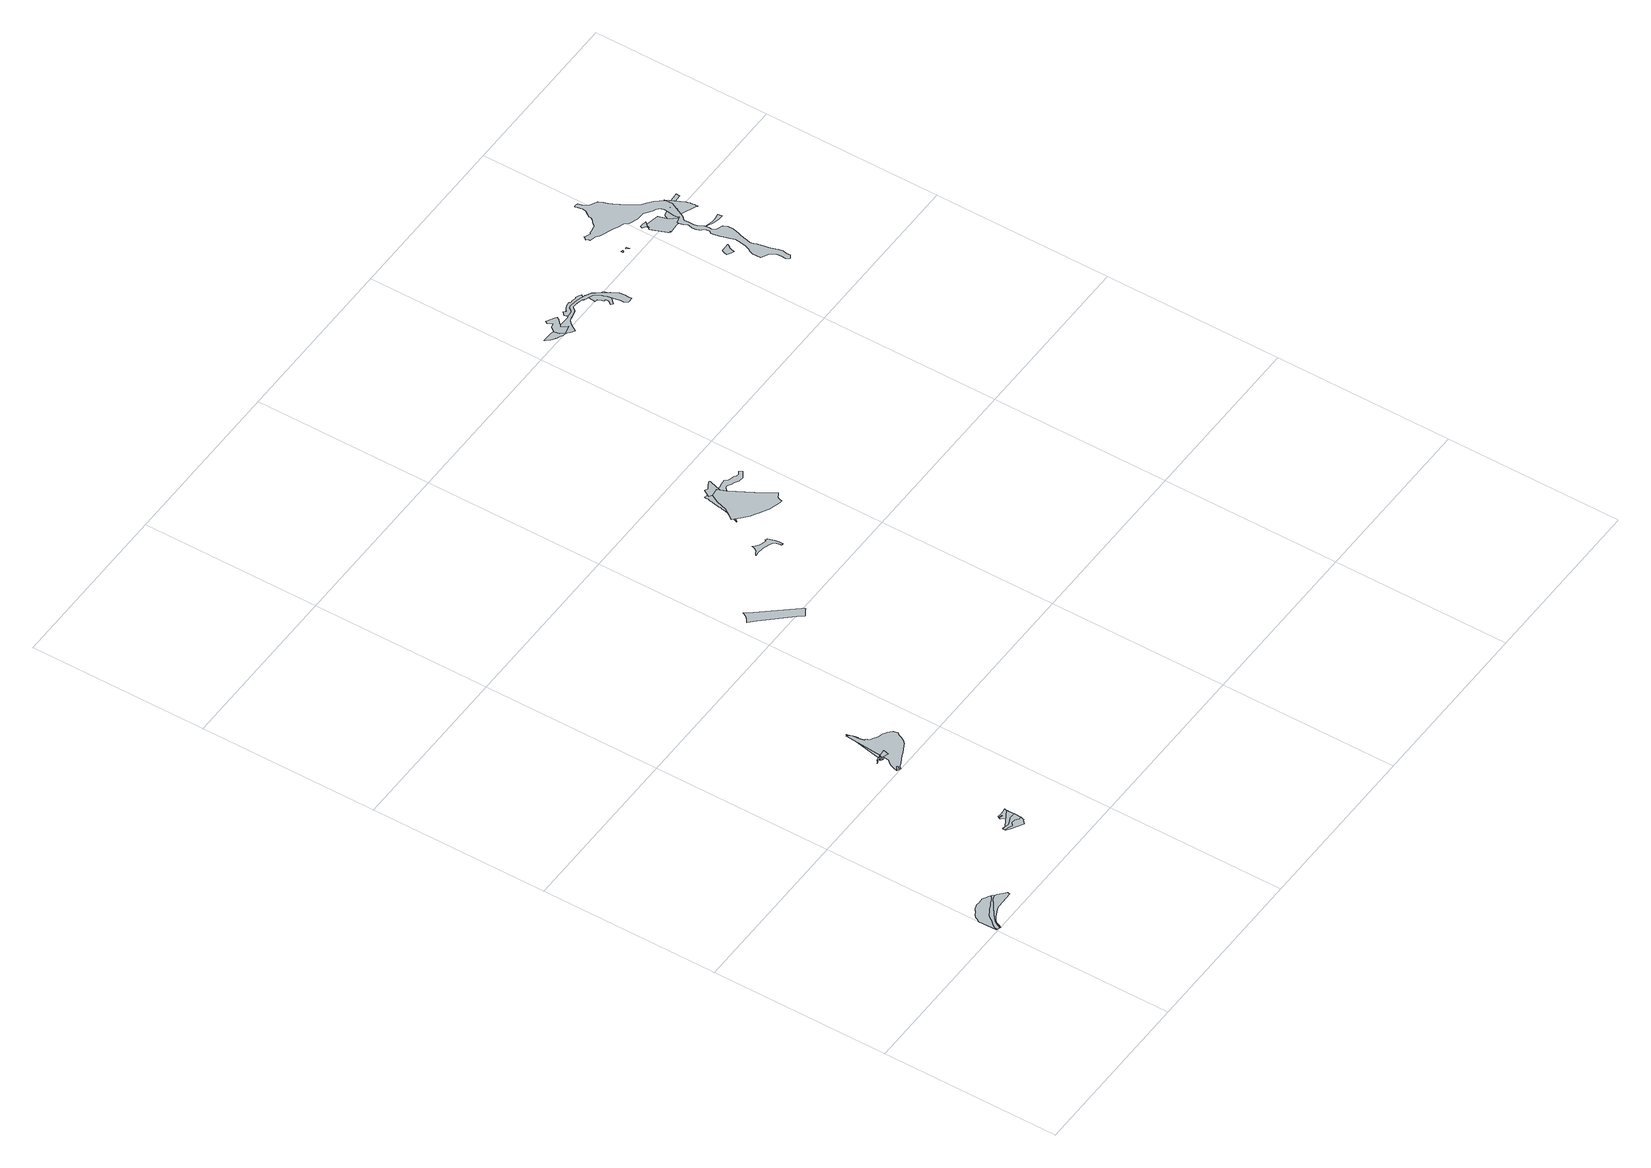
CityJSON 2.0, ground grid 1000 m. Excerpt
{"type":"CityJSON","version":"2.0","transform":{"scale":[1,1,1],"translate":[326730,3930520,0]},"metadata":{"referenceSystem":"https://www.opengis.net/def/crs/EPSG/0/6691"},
"CityObjects":{
"object1":{"type":"GenericCityObject","attributes":{"prefecture":"14","disasterType":"2","areaType":"2","zoneNumber":82011,"zoneName":"下駄沢","status":"0"},"geometry":[{"type":"MultiSurface","lod":"1","boundaries":[[[0,1,2,3,4,5,6,7,8,9,10,11,12,13,14,15,16,17,18,19,20,21,22,23,24,25,26,27,28,29]]]}]},
"object2":{"type":"GenericCityObject","attributes":{"prefecture":"14","disasterType":"2","areaType":"1","zoneNumber":82011,"zoneName":"下駄沢","status":"0"},"geometry":[{"type":"MultiSurface","lod":"1","boundaries":[[[30,31,32,33,34,35,36,29,0,1,37,38,39,40,41,42,43,44,45,46,47,48,49,50,51,52,53,54,55,56,57,58,59,60,61,62,63,64,65,66,67,68,69,70,71,72,73,74,75,76,77,78,79,80,81,82,83,84]]]}]},
"object3":{"type":"GenericCityObject","attributes":{"prefecture":"14","disasterType":"2","areaType":"2","zoneNumber":82012,"zoneName":"山上沢","status":"0"},"geometry":[{"type":"MultiSurface","lod":"1","boundaries":[[[85,86,87,88,89,90,91,92,93,94,95,96,97,98,99,100,101,102]]]}]},
"object4":{"type":"GenericCityObject","attributes":{"prefecture":"14","disasterType":"2","areaType":"1","zoneNumber":82012,"zoneName":"山上沢","status":"0"},"geometry":[{"type":"MultiSurface","lod":"1","boundaries":[[[103,104,105,106,107,108,109,110,111,112,113,114,115,102,85,86,116,117,118,119,120,121,122]]]}]},
"object5":{"type":"GenericCityObject","attributes":{"prefecture":"14","disasterType":"2","areaType":"2","zoneNumber":82971,"zoneName":"長者舎","status":"0"},"geometry":[{"type":"MultiSurface","lod":"1","boundaries":[[[123,124,125,126,127]]]}]},
"object6":{"type":"GenericCityObject","attributes":{"prefecture":"14","disasterType":"2","areaType":"1","zoneNumber":82971,"zoneName":"長者舎","status":"0"},"geometry":[{"type":"MultiSurface","lod":"1","boundaries":[[[86,116,128,129,130,131,132,133,134,135,136,137,138,139,140,115,102,141,142,85]]]}]},
"object7":{"type":"GenericCityObject","attributes":{"prefecture":"14","disasterType":"2","areaType":"2","zoneNumber":"82972-2","zoneName":"立石沢2","status":"0"},"geometry":[{"type":"MultiSurface","lod":"1","boundaries":[[[143,144,145,146,147,148,149]]]}]},
"object8":{"type":"GenericCityObject","attributes":{"prefecture":"14","disasterType":"2","areaType":"2","zoneNumber":"82972-1","zoneName":"立石沢1","status":"0"},"geometry":[{"type":"MultiSurface","lod":"1","boundaries":[[[150,151,152,153,154,155,156]]]}]},
"object9":{"type":"GenericCityObject","attributes":{"prefecture":"14","disasterType":"1","areaType":"1","zoneNumber":"151-H24-47024","zoneName":"青根24","status":"0"},"geometry":[{"type":"MultiSurface","lod":"1","boundaries":[[[157,158,159,160,161,162,163,164,165,166,167,168,169,170,171,172,173]]]}]},
"object10":{"type":"GenericCityObject","attributes":{"prefecture":"14","disasterType":"2","areaType":"1","zoneNumber":"82972-2","zoneName":"立石沢2","status":"0"},"geometry":[{"type":"MultiSurface","lod":"1","boundaries":[[[174,175,176,177,178,179,180,181,182,183,184,185,186,187,188,189,190,191,192,193,194,195,196,197,198,199,200,201,202,203,204,205,206,207,208,209,210,211,212,213,214,215,216,217,218,219,220]]]}]},
"object11":{"type":"GenericCityObject","attributes":{"prefecture":"14","disasterType":"2","areaType":"1","zoneNumber":"82972-1","zoneName":"立石沢1","status":"0"},"geometry":[{"type":"MultiSurface","lod":"1","boundaries":[[[221,178,222,179,223,180,224,225,226,182,183,184,227,228,186,229,187,188,189,230,231,232,233,234,235,236,237,238,239,240,241,242,243,244,245,246,247,248,249,250,251,220,252,174,175,176,177]]]}]},
"object12":{"type":"GenericCityObject","attributes":{"prefecture":"14","disasterType":"1","areaType":"1","zoneNumber":"151-H24-47023","zoneName":"青根23","status":"0"},"geometry":[{"type":"MultiSurface","lod":"1","boundaries":[[[253,254,255,256,257,258,259,260,261,262,263,264,265,266,267,268,269,270]]]}]},
"object13":{"type":"GenericCityObject","attributes":{"prefecture":"14","disasterType":"2","areaType":"1","zoneNumber":82982,"zoneName":"エビラ沢","status":"0"},"geometry":[{"type":"MultiSurface","lod":"1","boundaries":[[[271,272,273,274,275,276,277,278,279,280,281,282,283,284,285,286,287,288,289,290,291,292,293,294,295,296,297,298,299,300,301,302,303,304,305,306]]]}]},
"object14":{"type":"GenericCityObject","attributes":{"prefecture":"14","disasterType":"2","areaType":"2","zoneNumber":82982,"zoneName":"エビラ沢","status":"0"},"geometry":[{"type":"MultiSurface","lod":"1","boundaries":[[[307,308,309,310,311,312,313,314,315,316,317,318,319,320,321,322,323,324,325,289,290,291,292,293,294,295,296]]]}]},
"object15":{"type":"GenericCityObject","attributes":{"prefecture":"14","disasterType":"1","areaType":"1","zoneNumber":"151-H24-47022","zoneName":"青根22","status":"0"},"geometry":[{"type":"MultiSurface","lod":"1","boundaries":[[[326,327,328,329,330,331,332,333,334,335,336,337,338,339,340,341,342,343,344,345,346,347,348,349,350,351,352,353,354,355]]]}]},
"object16":{"type":"GenericCityObject","attributes":{"prefecture":"14","disasterType":"1","areaType":"1","zoneNumber":"151-H24-47022","zoneName":"青根22","status":"0"},"geometry":[{"type":"MultiSurface","lod":"1","boundaries":[[[356,357,358,359,360,361,362,363,364,365,366,367,368,369,370]]]}]},
"object17":{"type":"GenericCityObject","attributes":{"prefecture":"14","disasterType":"2","areaType":"1","zoneNumber":82013,"zoneName":"袖平沢","status":"0"},"geometry":[{"type":"MultiSurface","lod":"1","boundaries":[[[371,372,373,374,375,376,377,378,379,380,381,382,383,384,385,386,387,388,389,390,391,392,393,394,395,396,397,398,399,400,401,402,403,404,405,406,407,408,409,410,411,412,413,414,415,416,417]]]}]},
"object18":{"type":"GenericCityObject","attributes":{"prefecture":"14","disasterType":"2","areaType":"2","zoneNumber":82013,"zoneName":"袖平沢","status":"0"},"geometry":[{"type":"MultiSurface","lod":"1","boundaries":[[[418,419,420,421,422,423,374,424,425,426,427,428,429,430,382,431,432,433,434,435,436,389,437,438,439,440,441,442,396,397,398,399,400,401,402,403,404,405,406,407,443]]]}]},
"object19":{"type":"GenericCityObject","attributes":{"prefecture":"14","disasterType":"1","areaType":"1","zoneNumber":"151-H24-47021","zoneName":"青根21","status":"0"},"geometry":[{"type":"MultiSurface","lod":"1","boundaries":[[[444,445,446,447,448,449,450,451,452,453,454,455,456,457,458,459,460,461,462,463,464,465]]]}]},
"object20":{"type":"GenericCityObject","attributes":{"prefecture":"14","disasterType":"2","areaType":"1","zoneNumber":82323,"zoneName":"音久和沢","status":"0"},"geometry":[{"type":"MultiSurface","lod":"1","boundaries":[[[466,467,468,469,470,471,472,473,474,475,476,477,478,479,480,481,482,483,484,485,486,487,488,489,490,491,492,493,494,495,496,497,498,499,500,501,502,503,504,505,506,507,508,509,510,511,512,513,514,515,516,517,518,519,520,521,522,523,524,525,526,527,528,529,530,531,532,533,534,535,536,537,538,539,540,541,542,543,544,545,546,547,548,549]]]}]},
"object21":{"type":"GenericCityObject","attributes":{"prefecture":"14","disasterType":"1","areaType":"1","zoneNumber":"151-H24-47021","zoneName":"青根21","status":"0"},"geometry":[{"type":"MultiSurface","lod":"1","boundaries":[[[550,551,552,553,554,555,556,557,558,559,560,561,562,563,564,565,566,567,568,569,570,571,572,573,574,575,576,577,578,579,580,581,582,583]]]}]},
"object22":{"type":"GenericCityObject","attributes":{"prefecture":"14","disasterType":"1","areaType":"1","zoneNumber":"151-H24-47021","zoneName":"青根21","status":"0"},"geometry":[{"type":"MultiSurface","lod":"1","boundaries":[[[584,585,586,587,588,589,502,590,591,592,593,594,595,596,597,598,599,600,601,602,603,604,605,606,607]]]}]},
"object23":{"type":"GenericCityObject","attributes":{"prefecture":"14","disasterType":"2","areaType":"2","zoneNumber":82974,"zoneName":"音久和2","status":"0"},"geometry":[{"type":"MultiSurface","lod":"1","boundaries":[[[608,609,610,611,612]]]}]},
"object24":{"type":"GenericCityObject","attributes":{"prefecture":"14","disasterType":"2","areaType":"2","zoneNumber":82973,"zoneName":"音久和1","status":"0"},"geometry":[{"type":"MultiSurface","lod":"1","boundaries":[[[613,614,615,616]]]}]},
"object25":{"type":"GenericCityObject","attributes":{"prefecture":"14","disasterType":"2","areaType":"1","zoneNumber":82014,"zoneName":"此の間沢","status":"0"},"geometry":[{"type":"MultiSurface","lod":"1","boundaries":[[[617,618,619,620,621,622,623,624,625,626,627,628,629,630,631,632,633,634,635,636,637,638,639,640,641,642,643,644,645,646,647,648,649,650,651,652,653,654,655,656,657,658,659,660,661,662,663,664,665,666,667,668,669,670,671,672,673,674,675,676,677,678,679,680,681,682,683,684,685,686,687,688,689,690,691,692,693,694,695,696,697,698,699,700,701,702,703,704,705,706,707,708,709,710,711,712,713,714,715,716,717,718,719,720,721,722,723,724,725,726,727,728,729,730,731,732,733,734,735,736,737,738,739,740,741,742,743,744,745,746,747,748,749,750,751,752,753,754,755,756,757,758,759,760,761,762,763,764,765,766,767,768,769,770,771,772,773,774,775]]]}]},
"object26":{"type":"GenericCityObject","attributes":{"prefecture":"14","disasterType":"1","areaType":"1","zoneNumber":"151-H24-47018","zoneName":"青根18","status":"0"},"geometry":[{"type":"MultiSurface","lod":"1","boundaries":[[[776,777,778,779,780,781,782,783,784,785,786,787,788,789,790,791,792]]]}]},
"object27":{"type":"GenericCityObject","attributes":{"prefecture":"14","disasterType":"2","areaType":"2","zoneNumber":82014,"zoneName":"此の間沢","status":"0"},"geometry":[{"type":"MultiSurface","lod":"1","boundaries":[[[793,794,795,796,797,798,799,800,801,802,803,804,805,806,807,808,809,810,661,662,811,664,812,813,814,815,816,817,818,819,820,821,822,823,824,825,826,827,828,829,830,831,832,833,834,835,836,837,838,839,840,841,842,843,844,845,846,847,848,849,850,851,852,853,854,855,856,857,858,859,860,861,862,863,864,865,866,867,868,869,870,871,872,873,874,875,876,877,878,879,880,881,882,883,884,885,886,887,888,889,890,891,892,893,894,895,896,897,734,898,899,900,901,902,903,904,905,906,907,908,909,910,911,912,913,761,762,763,764,765,766,767,768,914,915]]]}]},
"object28":{"type":"GenericCityObject","attributes":{"prefecture":"14","disasterType":"1","areaType":"1","zoneNumber":"151-H24-47019","zoneName":"青根19","status":"0"},"geometry":[{"type":"MultiSurface","lod":"1","boundaries":[[[916,917,918,919,920,921,922,923,924,925,926,927,928,929,930,931,932,933,934,935,936,937]]]}]},
"object29":{"type":"GenericCityObject","attributes":{"prefecture":"14","disasterType":"1","areaType":"1","zoneNumber":"151-H24-47019","zoneName":"青根19","status":"0"},"geometry":[{"type":"MultiSurface","lod":"1","boundaries":[[[938,939,940,941,942,943,944,945,946,947,948,949,950]]]}]},
"object30":{"type":"GenericCityObject","attributes":{"prefecture":"14","disasterType":"1","areaType":"1","zoneNumber":"151-H24-47019","zoneName":"青根19","status":"0"},"geometry":[{"type":"MultiSurface","lod":"1","boundaries":[[[951,952,953,954,955,956,957,958,959,960,961,962,963,964,965,966,967,968,969,970,971,972,973,974,975,976,977,978,979,980,981,982,983,984,985,986,987,988,989,990,991,992,993,994]]]}]},
"object31":{"type":"GenericCityObject","attributes":{"prefecture":"14","disasterType":"1","areaType":"1","zoneNumber":"151-H24-47017","zoneName":"青根17","status":"0"},"geometry":[{"type":"MultiSurface","lod":"1","boundaries":[[[995,996,997,998,999,1000,1001,1002,1003,1004,1005]]]}]},
"object32":{"type":"GenericCityObject","attributes":{"prefecture":"14","disasterType":"1","areaType":"1","zoneNumber":"151-H24-47019","zoneName":"青根19","status":"0"},"geometry":[{"type":"MultiSurface","lod":"1","boundaries":[[[1006,1007,1008,1009,1010,1011,1012,1013,1014,1015,1016,1017,1018,1019,1020,1021,1022,1023,1024,666]]]}]},
"object33":{"type":"GenericCityObject","attributes":{"prefecture":"14","disasterType":"2","areaType":"1","zoneNumber":82015,"zoneName":"ソノ沢","status":"0"},"geometry":[{"type":"MultiSurface","lod":"1","boundaries":[[[1025,1026,1027,1028,1029,1030,1031,1032,1033,1034,1035,1036,1037,1038,1039,1040,1041,1042,1043,1044,1045,1046,1047,1048,1049,1050,1051,1052,1053,1054,1055,1056,1057,1058,1059,1060,1061,1062,1063,1064,1065,1066,1067,1068,1069]]]}]},
"object34":{"type":"GenericCityObject","attributes":{"prefecture":"14","disasterType":"2","areaType":"2","zoneNumber":82015,"zoneName":"ソノ沢","status":"0"},"geometry":[{"type":"MultiSurface","lod":"1","boundaries":[[[1070,1071,1072,1073,1074,1075,1076,1077,1078,1079,1080,1081,1044,1045,1046,1047,1048,1049,1050,1051,1052,1053,1054,1055,1056,1057,1058,1059,1060,1082]]]}]}
},
"vertices":[
[187,154,0],[185,156,0],[184,157,0],[177,150,0],[160,140,0],[141,132,0],[124,122,0],[105,115,0],[89,104,0],[69,93,0],[55,79,0],[44,61,0],[28,46,0],[15,30,0],[10,9,0],[17,6,0],[26,3,0],[34,20,0],[43,38,0],[54,52,0],[68,65,0],[83,78,0],[98,87,0],[114,99,0],[131,111,0],[148,121,0],[163,134,0],[181,144,0],[196,145,0],[191,151,0],
[217,127,0],[215,127,0],[214,129,0],[213,131,0],[206,138,0],[202,141,0],[201,141,0],[181,159,0],[177,162,0],[173,165,0],[162,171,0],[149,178,0],[145,180,0],[141,181,0],[136,182,0],[131,183,0],[112,181,0],[100,182,0],[93,182,0],[66,174,0],[61,171,0],[57,167,0],[52,163,0],[48,160,0],[43,157,0],[39,155,0],[35,153,0],[29,148,0],[24,144,0],[21,140,0],[17,137,0],[16,133,0],[14,128,0],[5,113,0],[3,110,0],[5,11,0],[30,1,0],[39,17,0],[46,36,0],[58,49,0],[74,59,0],[92,67,0],[124,82,0],[144,87,0],[245,89,0],[246,99,0],[247,102,0],[243,104,0],[242,105,0],[240,106,0],[238,108,0],[232,115,0],[231,115,0],[230,116,0],[218,127,0],
[709,355,0],[709,368,0],[709,370,0],[695,370,0],[675,371,0],[655,362,0],[635,352,0],[615,358,0],[595,360,0],[595,353,0],[595,347,0],[615,344,0],[634,333,0],[655,348,0],[675,345,0],[694,332,0],[708,332,0],[708,335,0],
[615,361,0],[595,363,0],[595,343,0],[614,331,0],[679,292,0],[680,293,0],[688,300,0],[696,308,0],[699,309,0],[702,311,0],[702,312,0],[704,321,0],[707,328,0],[709,374,0],[708,382,0],[709,389,0],[709,396,0],[709,402,0],[709,409,0],[709,413,0],
[646,417,0],[665,410,0],[667,415,0],[648,421,0],[647,419,0],
[709,383,0],[709,393,0],[709,401,0],[709,406,0],[709,411,0],[709,415,0],[709,423,0],[711,427,0],[693,425,0],[670,422,0],[651,426,0],[642,409,0],[706,326,0],[708,339,0],[708,349,0],
[650,1005,0],[662,1020,0],[664,1024,0],[660,1026,0],[656,1025,0],[641,1010,0],[648,1006,0],
[660,1111,0],[673,1126,0],[676,1134,0],[673,1136,0],[668,1130,0],[654,1116,0],[657,1113,0],
[666,1134,0],[660,1133,0],[652,1132,0],[642,1128,0],[633,1122,0],[624,1118,0],[630,1120,0],[634,1121,0],[640,1125,0],[642,1126,0],[644,1127,0],[646,1127,0],[649,1127,0],[651,1127,0],[661,1124,0],[708,1108,0],[716,1140,0],
[838,1184,0],[830,1192,0],[816,1200,0],[806,1205,0],[787,1210,0],[777,1214,0],[762,1223,0],[744,1235,0],[735,1243,0],[734,1245,0],[734,1249,0],[733,1252,0],[729,1256,0],[724,1253,0],[723,1254,0],[721,1260,0],[716,1282,0],[714,1320,0],[709,1334,0],[697,1347,0],[675,1084,0],[663,1069,0],[651,1052,0],[645,1037,0],[643,1034,0],[638,1012,0],[656,1001,0],[670,1015,0],[674,1017,0],[691,1025,0],[712,1035,0],[733,1045,0],[754,1054,0],[774,1064,0],[795,1074,0],[810,1081,0],[825,1099,0],[836,1117,0],[841,1130,0],[844,1136,0],[846,1139,0],[851,1143,0],[853,1147,0],[853,1149,0],[854,1156,0],[851,1165,0],[849,1171,0],
[800,1206,0],[786,1210,0],[764,1222,0],[759,1225,0],[754,1228,0],[744,1236,0],[733,1251,0],[730,1256,0],[726,1254,0],[722,1266,0],[718,1276,0],[716,1285,0],[718,1295,0],[716,1311,0],[714,1321,0],[711,1329,0],[710,1335,0],[706,1354,0],[666,1159,0],[663,1145,0],[661,1136,0],[651,1118,0],[663,1108,0],[685,1115,0],[694,1118,0],[707,1122,0],[729,1130,0],[751,1137,0],[773,1144,0],[795,1152,0],[849,1170,0],[841,1181,0],
[1293,1981,0],[1308,1989,0],[1307,1993,0],[1305,1998,0],[1299,2005,0],[1147,2189,0],[1123,2218,0],[1115,2227,0],[1106,2208,0],[1090,2192,0],[1072,2180,0],[1106,2143,0],[1254,1979,0],[1260,1973,0],[1260,1972,0],[1265,1965,0],[1265,1964,0],[1280,1973,0],
[1554,2384,0],[1569,2378,0],[1588,2371,0],[1595,2364,0],[1602,2342,0],[1602,2326,0],[1614,2323,0],[1614,2348,0],[1610,2370,0],[1600,2407,0],[1590,2411,0],[1589,2411,0],[1584,2404,0],[1563,2409,0],[1545,2416,0],[1528,2429,0],[1517,2441,0],[1517,2438,0],[1517,2435,0],[1516,2431,0],[1514,2427,0],[1513,2425,0],[1512,2423,0],[1511,2421,0],[1507,2413,0],[1498,2406,0],[1492,2404,0],[1491,2403,0],[1486,2401,0],[1485,2399,0],[1481,2396,0],[1480,2395,0],[1479,2394,0],[1476,2391,0],[1494,2394,0],[1535,2390,0],
[1520,2407,0],[1538,2398,0],[1557,2393,0],[1573,2384,0],[1589,2374,0],[1596,2364,0],[1602,2343,0],[1603,2326,0],[1606,2325,0],[1613,2323,0],[1612,2348,0],[1608,2363,0],[1605,2374,0],[1596,2387,0],[1581,2397,0],[1562,2407,0],[1544,2414,0],[1526,2424,0],[1517,2437,0],
[1858,2504,0],[1861,2515,0],[1868,2522,0],[1873,2524,0],[1879,2528,0],[1888,2533,0],[1884,2542,0],[1883,2543,0],[1827,2633,0],[1762,2754,0],[1742,2799,0],[1699,2794,0],[1674,2748,0],[1665,2714,0],[1656,2688,0],[1642,2666,0],[1624,2642,0],[1611,2627,0],[1647,2594,0],[1665,2577,0],[1685,2562,0],[1708,2547,0],[1725,2536,0],[1749,2523,0],[1775,2510,0],[1799,2502,0],[1832,2493,0],[1842,2491,0],[1852,2489,0],[1855,2494,0],
[1770,2856,0],[1771,2857,0],[1769,2859,0],[1746,2849,0],[1722,2835,0],[1705,2843,0],[1700,2835,0],[1693,2824,0],[1680,2805,0],[1702,2793,0],[1700,2767,0],[1711,2762,0],[1736,2743,0],[1750,2790,0],[1768,2848,0],
[1730,2739,0],[1760,2751,0],[1777,2768,0],[1784,2771,0],[1795,2768,0],[1812,2758,0],[1832,2752,0],[1851,2738,0],[1879,2736,0],[1899,2749,0],[1915,2761,0],[1904,2777,0],[1888,2766,0],[1869,2767,0],[1863,2775,0],[1848,2778,0],[1830,2786,0],[1815,2801,0],[1787,2799,0],[1763,2793,0],[1736,2806,0],[1665,2818,0],[1665,2813,0],[1665,2808,0],[1665,2806,0],[1666,2804,0],[1666,2801,0],[1666,2799,0],[1662,2782,0],[1659,2770,0],[1654,2749,0],[1651,2730,0],[1651,2725,0],[1650,2716,0],[1649,2711,0],[1647,2705,0],[1645,2700,0],[1645,2698,0],[1645,2693,0],[1642,2677,0],[1639,2666,0],[1637,2660,0],[1637,2657,0],[1635,2653,0],[1633,2649,0],[1627,2636,0],[1613,2594,0],
[1676,2702,0],[1701,2705,0],[1720,2740,0],[1738,2753,0],[1760,2752,0],[1776,2768,0],[1797,2771,0],[1813,2759,0],[1833,2753,0],[1851,2739,0],[1879,2737,0],[1898,2750,0],[1914,2762,0],[1888,2765,0],[1870,2766,0],[1863,2774,0],[1848,2777,0],[1829,2785,0],[1814,2799,0],[1763,2792,0],[1736,2805,0],[1713,2808,0],[1697,2804,0],[1685,2806,0],[1671,2804,0],[1656,2701,0],
[2255,4011,0],[2265,4013,0],[2252,4029,0],[2244,4039,0],[2240,4043,0],[2245,4048,0],[2253,4054,0],[2262,4067,0],[2280,4080,0],[2286,4094,0],[2278,4099,0],[2259,4111,0],[2233,4125,0],[2226,4111,0],[2237,4085,0],[2219,4080,0],[2205,4066,0],[2194,4051,0],[2204,4023,0],[2215,4007,0],[2221,4003,0],[2239,4007,0],
[2239,3983,0],[2245,3978,0],[2255,3973,0],[2257,3971,0],[2259,3969,0],[2286,4010,0],[2293,4020,0],[2301,4026,0],[2317,4033,0],[2333,4037,0],[2354,4040,0],[2372,4048,0],[2384,4064,0],[2389,4067,0],[2398,4068,0],[2417,4065,0],[2438,4062,0],[2452,4055,0],[2469,4044,0],[2490,4037,0],[2507,4031,0],[2519,4019,0],[2528,4002,0],[2533,3984,0],[2540,3965,0],[2545,3943,0],[2555,3897,0],[2554,3881,0],[2568,3859,0],[2593,3860,0],[2594,3881,0],[2596,3901,0],[2591,3931,0],[2587,3942,0],[2565,3974,0],[2553,3992,0],[2542,4010,0],[2530,4026,0],[2514,4044,0],[2494,4056,0],[2481,4061,0],[2461,4069,0],[2439,4075,0],[2420,4078,0],[2400,4081,0],[2384,4083,0],[2377,4080,0],[2371,4072,0],[2364,4062,0],[2353,4054,0],[2333,4053,0],[2323,4053,0],[2313,4048,0],[2266,4051,0],[2243,4053,0],[2220,4055,0],[2197,4056,0],[2174,4058,0],[2151,4059,0],[2122,4061,0],[2124,4058,0],[2126,4055,0],[2131,4049,0],[2137,4042,0],[2142,4037,0],[2144,4035,0],[2145,4034,0],[2146,4033,0],[2151,4029,0],[2156,4025,0],[2166,4020,0],[2166,4019,0],[2169,4017,0],[2170,4016,0],[2172,4016,0],[2174,4016,0],[2182,4012,0],[2187,4009,0],[2193,4006,0],[2196,4005,0],[2201,4003,0],[2209,4001,0],[2232,3992,0],[2237,3984,0],
[2406,4092,0],[2403,4099,0],[2384,4100,0],[2364,4091,0],[2351,4083,0],[2346,4077,0],[2345,4074,0],[2342,4080,0],[2338,4084,0],[2333,4089,0],[2326,4082,0],[2323,4079,0],[2316,4071,0],[2320,4067,0],[2324,4032,0],[2343,4036,0],[2366,4044,0],[2380,4058,0],[2384,4065,0],[2386,4065,0],[2396,4068,0],[2399,4067,0],[2419,4065,0],[2437,4062,0],[2441,4061,0],[2450,4058,0],[2459,4049,0],[2467,4060,0],[2472,4068,0],[2478,4077,0],[2465,4085,0],[2449,4091,0],[2444,4089,0],[2424,4092,0],
[2555,3956,0],[2570,3971,0],[2566,3974,0],[2564,3976,0],[2557,3994,0],[2554,4002,0],[2532,4023,0],[2517,4043,0],[2499,4053,0],[2484,4064,0],[2483,4046,0],[2479,4008,0],[2479,4001,0],[2479,3998,0],[2492,3997,0],[2495,3997,0],[2496,3993,0],[2500,3983,0],[2507,3964,0],[2517,3963,0],[2519,3944,0],[2505,3923,0],[2513,3915,0],[2521,3922,0],
[2835,4066,0],[2841,4075,0],[2833,4079,0],[2832,4068,0],[2833,4067,0],
[2868,4074,0],[2860,4072,0],[2870,4056,0],[2873,4057,0],
[2913,4295,0],[2912,4294,0],[2911,4292,0],[2910,4290,0],[2908,4288,0],[2906,4286,0],[2903,4284,0],[2900,4283,0],[2895,4281,0],[2882,4278,0],[2874,4276,0],[2865,4275,0],[2864,4275,0],[2858,4274,0],[2856,4274,0],[2854,4274,0],[2853,4273,0],[2852,4272,0],[2852,4271,0],[2851,4269,0],[2850,4269,0],[2848,4269,0],[2843,4271,0],[2838,4273,0],[2822,4281,0],[2816,4284,0],[2811,4277,0],[2807,4272,0],[2803,4267,0],[2808,4260,0],[2810,4246,0],[2844,4240,0],[2861,4225,0],[2945,4194,0],[2956,4184,0],[2994,4171,0],[3013,4151,0],[3061,4134,0],[3082,4133,0],[3105,4131,0],[3122,4119,0],[3147,4103,0],[3162,4094,0],[3172,4087,0],[3178,4084,0],[3186,4060,0],[3184,4039,0],[3182,4022,0],[3178,4000,0],[3179,3984,0],[3183,3980,0],[3185,3969,0],[3170,3964,0],[3148,3960,0],[3146,3947,0],[3152,3925,0],[3165,3910,0],[3163,3899,0],[3156,3876,0],[3160,3855,0],[3163,3841,0],[3170,3830,0],[3182,3821,0],[3186,3810,0],[3189,3794,0],[3178,3780,0],[3179,3754,0],[3188,3727,0],[3194,3702,0],[3201,3683,0],[3208,3655,0],[3205,3615,0],[3198,3591,0],[3190,3568,0],[3182,3552,0],[3173,3532,0],[3175,3486,0],[3206,3469,0],[3219,3462,0],[3233,3442,0],[3237,3430,0],[3238,3409,0],[3238,3381,0],[3249,3363,0],[3267,3375,0],[3266,3396,0],[3271,3419,0],[3269,3445,0],[3258,3470,0],[3251,3494,0],[3249,3510,0],[3240,3553,0],[3235,3563,0],[3230,3589,0],[3237,3614,0],[3242,3634,0],[3246,3653,0],[3251,3667,0],[3258,3689,0],[3263,3706,0],[3262,3738,0],[3251,3761,0],[3218,3769,0],[3202,3788,0],[3205,3811,0],[3201,3836,0],[3184,3858,0],[3180,3885,0],[3181,3916,0],[3179,3938,0],[3187,3950,0],[3195,3958,0],[3242,4051,0],[3241,4090,0],[3206,4131,0],[3193,4139,0],[3175,4154,0],[3154,4169,0],[3113,4227,0],[3075,4293,0],[3070,4304,0],[3060,4335,0],[3050,4360,0],[3006,4380,0],[2999,4391,0],[2990,4414,0],[2983,4434,0],[2981,4434,0],[2977,4435,0],[2969,4436,0],[2965,4436,0],[2962,4436,0],[2962,4435,0],[2962,4433,0],[2964,4426,0],[2965,4421,0],[2966,4413,0],[2967,4406,0],[2969,4395,0],[2969,4390,0],[2969,4386,0],[2968,4384,0],[2968,4382,0],[2964,4370,0],[2941,4339,0],[2941,4338,0],[2941,4336,0],[2943,4331,0],[2943,4330,0],[2942,4329,0],[2941,4327,0],[2939,4323,0],[2937,4319,0],[2933,4314,0],[2930,4311,0],[2926,4309,0],[2924,4307,0],[2921,4304,0],[2917,4299,0],
[3142,3637,0],[3144,3649,0],[3139,3650,0],[3149,3652,0],[3151,3654,0],[3158,3669,0],[3134,3669,0],[3117,3669,0],[3114,3668,0],[3110,3667,0],[3108,3666,0],[3108,3665,0],[3102,3650,0],[3100,3638,0],[3121,3623,0],[3139,3617,0],[3140,3627,0],
[2954,4296,0],[2965,4280,0],[2986,4270,0],[3003,4257,0],[3016,4237,0],[3032,4226,0],[3020,4207,0],[3023,4191,0],[3057,4175,0],[3064,4140,0],[3084,4135,0],[3110,4143,0],[3127,4132,0],[3148,4109,0],[3165,4110,0],[3182,4110,0],[3175,4105,0],[3175,4106,0],[3185,4039,0],[3179,4000,0],[3185,3980,0],[3185,3968,0],[3171,3963,0],[3149,3948,0],[3155,3926,0],[3166,3910,0],[3165,3898,0],[3158,3876,0],[3161,3855,0],[3172,3832,0],[3185,3823,0],[3188,3810,0],[3190,3794,0],[3180,3779,0],[3196,3749,0],[3206,3735,0],[3210,3724,0],[3230,3716,0],[3225,3695,0],[3221,3677,0],[3214,3655,0],[3217,3634,0],[3206,3615,0],[3204,3612,0],[3200,3589,0],[3192,3568,0],[3183,3552,0],[3175,3531,0],[3181,3506,0],[3183,3488,0],[3207,3472,0],[3220,3464,0],[3234,3450,0],[3238,3443,0],[3243,3428,0],[3240,3408,0],[3240,3382,0],[3251,3364,0],[3259,3369,0],[3265,3374,0],[3260,3393,0],[3259,3401,0],[3267,3420,0],[3265,3445,0],[3251,3464,0],[3235,3479,0],[3217,3513,0],[3210,3497,0],[3213,3531,0],[3199,3526,0],[3203,3543,0],[3217,3562,0],[3227,3569,0],[3229,3591,0],[3236,3614,0],[3240,3634,0],[3242,3653,0],[3247,3669,0],[3256,3689,0],[3260,3707,0],[3261,3737,0],[3247,3759,0],[3218,3767,0],[3201,3789,0],[3204,3811,0],[3200,3834,0],[3184,3854,0],[3178,3857,0],[3176,3875,0],[3177,3887,0],[3179,3915,0],[3170,3934,0],[3183,3949,0],[3172,3946,0],[3194,3959,0],[3211,3992,0],[3214,3999,0],[3216,4009,0],[3213,4038,0],[3198,4058,0],[3203,4077,0],[3212,4095,0],[3208,4119,0],[3193,4137,0],[3174,4151,0],[3141,4167,0],[3122,4172,0],[3100,4170,0],[3085,4185,0],[3077,4195,0],[3066,4200,0],[3054,4219,0],[3049,4246,0],[3043,4270,0],[3015,4265,0],[3004,4282,0],[2994,4299,0],[2983,4315,0],[2974,4334,0],[2966,4352,0],[2961,4368,0],[2938,4321,0],[2943,4313,0],
[3045,4064,0],[3045,4066,0],[3045,4068,0],[3045,4069,0],[3046,4070,0],[3047,4071,0],[3051,4075,0],[3066,4088,0],[3042,4092,0],[3026,4091,0],[3021,4080,0],[3035,4071,0],[3041,4068,0],[3042,4067,0],[3043,4065,0],[3043,4064,0],[3044,4062,0],[3044,4059,0],[3044,4055,0],[3044,4056,0],[3045,4054,0],[3045,4060,0],
[3129,4061,0],[3054,4077,0],[3033,4048,0],[3039,4033,0],[3067,3959,0],[3070,3950,0],[3080,3957,0],[3077,3948,0],[3087,3949,0],[3150,3952,0],[3176,3941,0],[3193,3954,0],[3146,4006,0],
[3216,3998,0],[3218,4003,0],[3225,4013,0],[3204,4024,0],[3207,4029,0],[3213,4042,0],[3188,4041,0],[3175,4040,0],[3167,4039,0],[3162,4037,0],[3159,4036,0],[3157,4035,0],[3155,4034,0],[3153,4031,0],[3151,4028,0],[3148,4020,0],[3145,4014,0],[3142,4010,0],[3141,4007,0],[3139,4004,0],[3135,4000,0],[3128,3995,0],[3119,3990,0],[3119,3989,0],[3118,3988,0],[3120,3989,0],[3124,3990,0],[3126,3990,0],[3128,3990,0],[3133,3989,0],[3139,3988,0],[3142,3986,0],[3151,3983,0],[3165,3978,0],[3171,3975,0],[3173,3975,0],[3175,3974,0],[3177,3974,0],[3178,3975,0],[3180,3975,0],[3183,3977,0],[3186,3979,0],[3189,3981,0],[3214,3994,0],
[3248,3818,0],[3200,3829,0],[3201,3826,0],[3248,3808,0],[3276,3799,0],[3297,3798,0],[3307,3799,0],[3303,3823,0],[3294,3820,0],[3265,3817,0],[3249,3818,0],
[3199,3977,0],[3290,3942,0],[3293,3940,0],[3295,3935,0],[3296,3935,0],[3293,3946,0],[3294,3950,0],[3295,3955,0],[3293,3975,0],[3292,3977,0],[3290,3981,0],[3289,3985,0],[3285,4000,0],[3260,4050,0],[3239,4095,0],[3213,4076,0],[3189,4050,0],[3184,4027,0],[3180,4012,0],
[3193,3968,0],[3214,3995,0],[3228,4012,0],[3243,4028,0],[3258,4043,0],[3275,4047,0],[3305,4047,0],[3305,4069,0],[3275,4065,0],[3250,4065,0],[3198,4072,0],[3198,4071,0],[3198,4069,0],[3197,4066,0],[3197,4062,0],[3197,4056,0],[3197,4055,0],[3197,4054,0],[3197,4050,0],[3197,4046,0],[3196,4043,0],[3194,4038,0],[3193,4035,0],[3193,4031,0],[3193,4029,0],[3192,4027,0],[3192,4025,0],[3191,4024,0],[3191,4023,0],[3187,4014,0],[3187,4011,0],[3186,4005,0],[3186,4004,0],[3186,4001,0],[3186,4000,0],[3186,3997,0],[3189,3990,0],[3190,3988,0],[3191,3986,0],[3192,3984,0],[3193,3982,0],[3194,3979,0],[3194,3978,0],[3194,3976,0],[3194,3972,0],
[3209,4006,0],[3227,4016,0],[3241,4032,0],[3258,4046,0],[3275,4049,0],[3305,4049,0],[3305,4064,0],[3275,4060,0],[3252,4058,0],[3229,4063,0],[3213,4049,0],[3197,4048,0],[3190,3998,0]
]}
